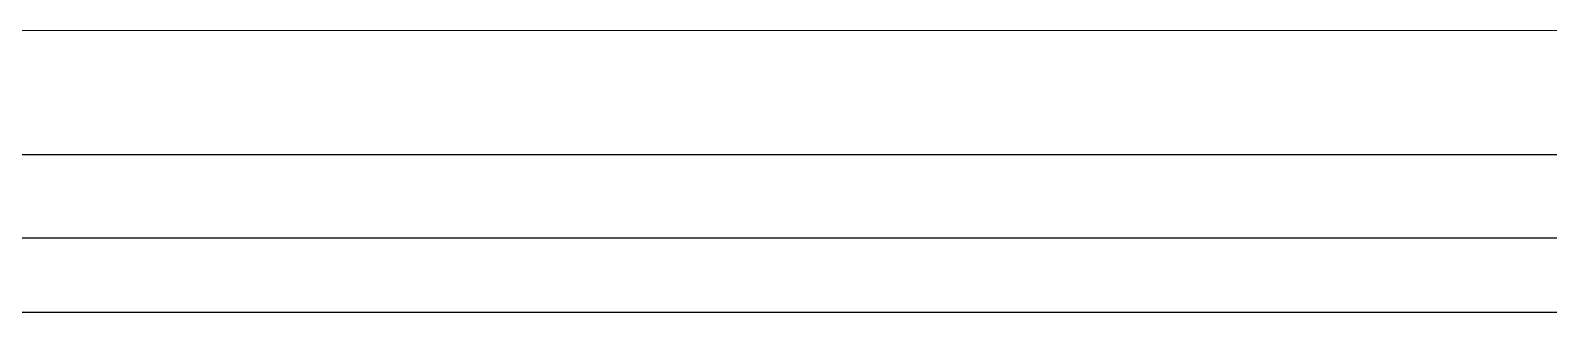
# Model space of a CAD drawing. Header units: millimetres. Extents: x 100 to 940, y 100 to 694.
# Drawn here: x 600.67 to 628.04, y 565.3 to 570.38 of the extents above; entities that cross this region are included whole.
import ezdxf

# ---------------------------------------------------------------- set-up
doc = ezdxf.new("R2010")
doc.units = ezdxf.units.MM
doc.layers.add('contorno', color=1, linetype='Continuous', lineweight=9)

# ---------------------------------------------------------------- blocks, each defined once
blk = doc.blocks.new('CHASSI FRONTAL')
at = {"layer": 'contorno'}
for p, q in [((-1619.87, 7562.65), (-449.87, 7562.65)), ((-1619.87, 7511.85), (-449.87, 7511.85))]:
    blk.add_line(p, q, dxfattribs=at)

msp = doc.modelspace()

# ---------------------------------------------------------------- linework, layer by layer
at = {"color": 2}
for p, q in [((548.47, 568.141), (710.342, 568.141)), ((548.47, 566.643), (710.342, 566.643))]:
    msp.add_line(p, q, dxfattribs=at)
msp.add_line((710.342, 565.297), (497.409, 565.297))

# ---------------------------------------------------------------- block references
at = {"layer": 'contorno', "xscale": 0.1, "yscale": 0.1, "zscale": 0.1}
msp.add_blockref('CHASSI FRONTAL', (717.8, -185.888), dxfattribs=at)

doc.saveas('drawing.dxf')
